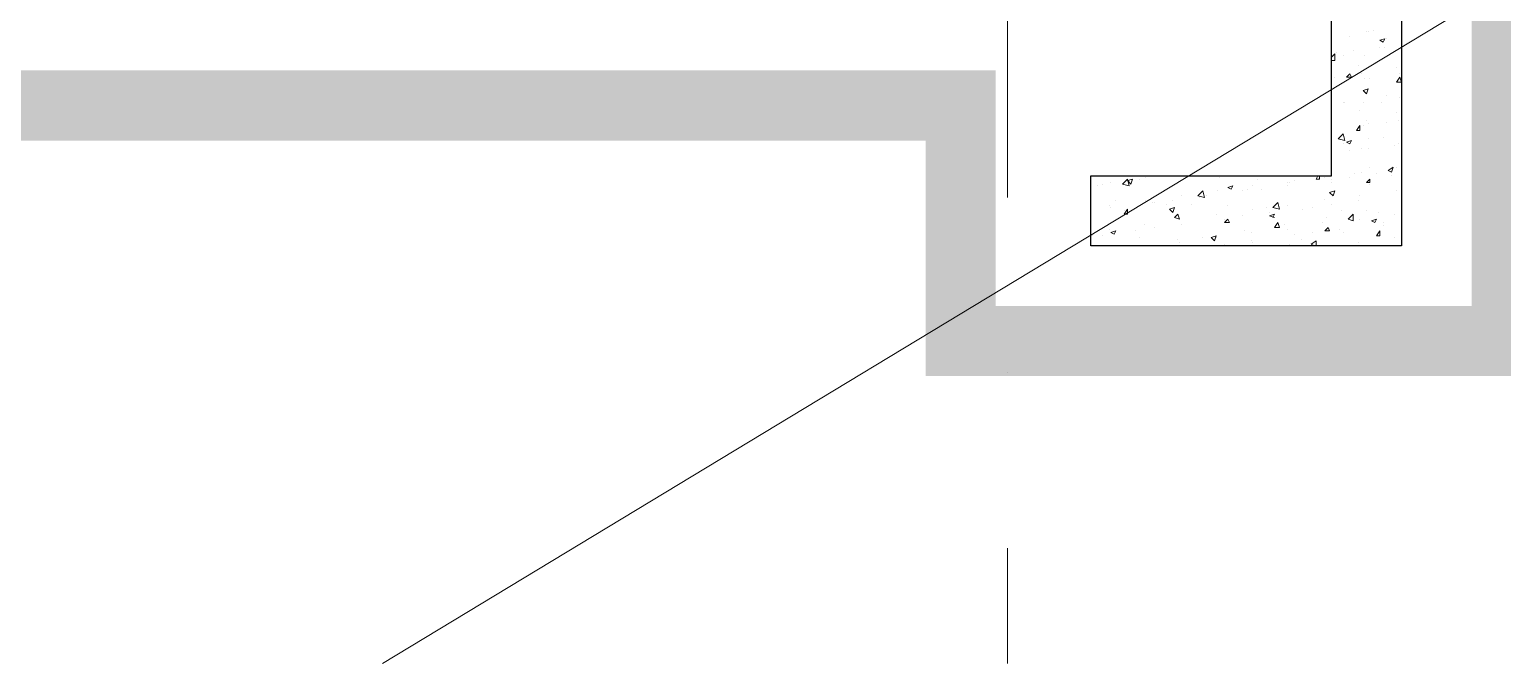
# Model space of a CAD drawing. Header units: millimetres. Extents: x 182 to 575, y -105 to 95.
# Drawn here: x 304.692 to 308.892, y 64.616 to 66.423 of the extents above; entities that cross this region are included whole.
import ezdxf

# ---------------------------------------------------------------- set-up
doc = ezdxf.new("R2010")
doc.units = ezdxf.units.MM
doc.header["$MEASUREMENT"] = 0
doc.layers.add('PDF_Geometry', color=7, linetype='Continuous')

msp = doc.modelspace()

# ---------------------------------------------------------------- linework, layer by layer
at = {"layer": 'PDF_Geometry', "color": 254, "lineweight": 13, "true_color": 0xdddddd, "const_width": 0.2}
msp.add_lwpolyline([(329.3707, 71.4443), (328.6897, 71.4443), (328.6897, 71.5443), (326.2278, 71.5443), (326.2278, 71.4443), (316.685, 70.892), (316.685, 68.5586), (308.904, 68.5586), (308.904, 66.2062), (308.904, 65.5348), (307.3469, 65.5348), (307.3469, 66.2062), (304.5516, 66.2062)], dxfattribs=at)
at = {"layer": 'PDF_Geometry', "lineweight": 13}
for points in [[(305.699, 64.6158), (314.0159, 69.6443), (314.004, 69.6443), (314.0159, 69.6443)], [(307.4802, 65.9443), (307.4802, 66.9443)], [(307.4802, 65.4443), (307.4802, 65.4443)], [(307.4802, 64.6158), (307.4802, 64.9443)]]:
    msp.add_lwpolyline(points, dxfattribs=at)
at = {"layer": 'PDF_Geometry', "lineweight": 25}
msp.add_lwpolyline([(308.404, 69.4062), (308.604, 69.4062), (308.604, 65.8062), (307.7183, 65.8062), (307.7183, 66.0062), (308.404, 66.0062), (308.404, 69.4062), (308.604, 69.4062)], dxfattribs=at)
at = {"layer": 'PDF_Geometry', "lineweight": 20}
for points in [[(308.504, 66.4158), (308.504, 66.4158)], [(308.5088, 66.4158), (308.5088, 66.4158)], [(308.5231, 66.4205), (308.5231, 66.4205)], [(308.4564, 66.4015), (308.4564, 66.4015)], [(308.4659, 66.3634), (308.4659, 66.3634)], [(308.5421, 66.3729), (308.5421, 66.3729)], [(308.5564, 66.3729), (308.5564, 66.3729)], [(308.5612, 66.3967), (308.5612, 66.3967)], [(308.604, 66.3634), (308.604, 66.3634)], [(308.404, 66.3443), (308.4135, 66.3539), (308.4135, 66.3348), (308.404, 66.3348)], [(308.4183, 66.3586), (308.4183, 66.3586)], [(308.4373, 66.3491), (308.4373, 66.3491)], [(308.4802, 66.3205), (308.4802, 66.3205)], [(308.4992, 66.3491), (308.4992, 66.3491)], [(308.4135, 66.2872), (308.4135, 66.2872)], [(308.4897, 66.2967), (308.4897, 66.2967)], [(308.4992, 66.2824), (308.4992, 66.2824)], [(308.5135, 66.2824), (308.5135, 66.2824)], [(308.5897, 66.3158), (308.5897, 66.3158)], [(308.5992, 66.2967), (308.5992, 66.2967)], [(308.5612, 66.2348), (308.5612, 66.2348)], [(308.4373, 66.2158), (308.4373, 66.2158)], [(308.4421, 66.2158), (308.4421, 66.2158)], [(308.4945, 66.2158), (308.4945, 66.2158)], [(308.5469, 66.2158), (308.5469, 66.2158)], [(308.5992, 66.2301), (308.5992, 66.2301)], [(308.485, 66.192), (308.485, 66.192)], [(308.504, 66.1634), (308.504, 66.1634)], [(308.5088, 66.1539), (308.5088, 66.1539)], [(308.5612, 66.1586), (308.5612, 66.1586)], [(308.5897, 66.1872), (308.5897, 66.1872)], [(308.5945, 66.1634), (308.5945, 66.1634)], [(308.4945, 66.1491), (308.4945, 66.1491)], [(308.5088, 66.111), (308.5088, 66.111)], [(308.5516, 66.1158), (308.5516, 66.1158)], [(308.4373, 66.0967), (308.4373, 66.0967)], [(308.4564, 66.0777), (308.4564, 66.0777)], [(308.4897, 66.0824), (308.4897, 66.0824)], [(308.5088, 66.0824), (308.5088, 66.0824)], [(308.585, 66.092), (308.585, 66.092)], [(308.5945, 66.0967), (308.5945, 66.0967)], [(308.5135, 66.0301), (308.5135, 66.0301)], [(308.5897, 66.0301), (308.5897, 66.0301)], [(307.7516, 65.9824), (307.7516, 65.9824)], [(307.7754, 65.9872), (307.7754, 65.9872)], [(307.8278, 65.992), (307.8278, 65.992)], [(307.8564, 65.9967), (307.8564, 65.9967)], [(307.8754, 66.0015), (307.8754, 66.0015)], [(307.9802, 66.0062), (307.9802, 66.0062)], [(308.085, 66.0015), (308.085, 66.0015)], [(308.1945, 65.9967), (308.1945, 65.9967)], [(308.2802, 65.9872), (308.2802, 65.9872)], [(308.285, 65.9872), (308.285, 65.9872)], [(308.2992, 65.992), (308.2992, 65.992)], [(308.3707, 66.0062), (308.3707, 65.9967), (308.3612, 65.9967), (308.3659, 66.0062)], [(308.385, 66.0015), (308.385, 66.0015)], [(308.3992, 66.0062), (308.3992, 66.0062)], [(308.404, 65.9967), (308.404, 65.9967)], [(308.404, 65.9872), (308.404, 65.9872)], [(308.4564, 66.0015), (308.4564, 66.0015)], [(308.4707, 66.011), (308.4707, 66.011)], [(308.4897, 66.0158), (308.4897, 66.0158)], [(308.5135, 65.9824), (308.5135, 65.9824)], [(308.5326, 66.011), (308.5326, 66.011)], [(308.5754, 66.0062), (308.5754, 66.0062)], [(307.7373, 65.9777), (307.7373, 65.9777)], [(307.9754, 65.9491), (307.9754, 65.9491)], [(308.0278, 65.9443), (308.0278, 65.9443)], [(308.0469, 65.9491), (308.0469, 65.9491)], [(308.0802, 65.9634), (308.0802, 65.9634)], [(308.1516, 65.9634), (308.1516, 65.9634)], [(308.1659, 65.9681), (308.1659, 65.9681)], [(308.1802, 65.9777), (308.1802, 65.9777)], [(308.204, 65.9681), (308.204, 65.9681)], [(308.2802, 65.9777), (308.2802, 65.9777)], [(308.485, 65.9491), (308.485, 65.9491)], [(308.5897, 65.9634), (308.5897, 65.9634)], [(308.604, 65.9491), (308.604, 65.9491)], [(307.7707, 65.9205), (307.7707, 65.9205)], [(307.7754, 65.9158), (307.7754, 65.9158)], [(307.7897, 65.9348), (307.7897, 65.9348)], [(307.8135, 65.9062), (307.8135, 65.9062)], [(307.8754, 65.9348), (307.8754, 65.9348)], [(307.8945, 65.9301), (307.8945, 65.9301)], [(307.8993, 65.9301), (307.8993, 65.9301)], [(307.9326, 65.9253), (307.9326, 65.9253)], [(307.9516, 65.9348), (307.9516, 65.9348)], [(308.004, 65.9253), (308.004, 65.9253)], [(308.1088, 65.9205), (308.1088, 65.9205)], [(308.1802, 65.911), (308.1802, 65.911)], [(308.2183, 65.9158), (308.2183, 65.9158)], [(308.2278, 65.9015), (308.2278, 65.9015)], [(308.2802, 65.9205), (308.2802, 65.9205)], [(308.3231, 65.911), (308.3231, 65.911)], [(308.3516, 65.9158), (308.3516, 65.9158)], [(308.385, 65.9396), (308.385, 65.9396)], [(308.404, 65.9253), (308.404, 65.9253)], [(308.4326, 65.9062), (308.4326, 65.9062)], [(308.4802, 65.9348), (308.4802, 65.9348)], [(308.504, 65.9062), (308.504, 65.9062)], [(308.5373, 65.9015), (308.5373, 65.9015)], [(307.8707, 65.8681), (307.8707, 65.8681)], [(307.8993, 65.8586), (307.8993, 65.8586)], [(307.9707, 65.8824), (307.9707, 65.8824)], [(307.9754, 65.8681), (307.9754, 65.8681)], [(308.0754, 65.8967), (308.0754, 65.8967)], [(308.0993, 65.8824), (308.0993, 65.8824)], [(308.1516, 65.892), (308.1516, 65.892)], [(308.2421, 65.8872), (308.2278, 65.892), (308.2421, 65.8967), (308.2373, 65.8872)], [(308.2707, 65.8681), (308.2707, 65.8681)], [(308.3802, 65.8729), (308.3802, 65.8729)], [(308.3897, 65.8872), (308.3897, 65.8872)], [(308.485, 65.8824), (308.485, 65.8824)], [(308.5516, 65.8729), (308.5516, 65.8729)], [(308.5516, 65.8634), (308.5516, 65.8634)], [(308.585, 65.8967), (308.585, 65.8967)], [(308.604, 65.8777), (308.604, 65.8777)], [(307.7231, 65.8348), (307.7231, 65.8348)], [(307.7516, 65.8348), (307.7516, 65.8348)], [(307.7707, 65.8539), (307.7707, 65.8539)], [(307.8469, 65.8491), (307.8469, 65.8491)], [(307.8564, 65.8301), (307.8564, 65.8301)], [(307.9659, 65.8253), (307.9659, 65.8253)], [(307.9707, 65.8158), (307.9707, 65.8158)], [(308.0373, 65.8301), (308.0373, 65.8301)], [(308.0707, 65.8205), (308.0707, 65.8205)], [(308.0754, 65.8301), (308.0754, 65.8301)], [(308.1564, 65.8491), (308.1564, 65.8491)], [(308.1754, 65.8443), (308.1754, 65.8443)], [(308.1754, 65.8205), (308.1754, 65.8205)], [(308.1802, 65.8158), (308.1802, 65.8158)], [(308.2802, 65.8539), (308.2802, 65.8539)], [(308.2992, 65.8396), (308.2992, 65.8396)], [(308.3183, 65.8253), (308.3183, 65.8253)], [(308.3564, 65.8062), (308.3469, 65.811), (308.3612, 65.8205), (308.3612, 65.8062)], [(308.3516, 65.8443), (308.3516, 65.8443)], [(308.4278, 65.8539), (308.4278, 65.8539)], [(308.4373, 65.8443), (308.4373, 65.8443)], [(308.4802, 65.8158), (308.4802, 65.8158)], [(308.585, 65.8301), (308.585, 65.8301)], [(307.9231, 65.8062), (307.9231, 65.8062)], [(308.0993, 65.811), (308.0993, 65.811)], [(308.285, 65.811), (308.285, 65.811)]]:
    msp.add_lwpolyline(points, dxfattribs=at)
for points in [[(308.5564, 66.3967), (308.5516, 66.3872), (308.5421, 66.392)], [(308.4564, 66.2967), (308.4612, 66.2872), (308.4469, 66.2872)], [(308.5992, 66.2872), (308.604, 66.2729), (308.5897, 66.2729)], [(308.5088, 66.2539), (308.504, 66.2396), (308.4945, 66.2491)], [(308.4421, 66.1062), (308.4231, 66.111), (308.4373, 66.1253)], [(308.485, 66.1491), (308.485, 66.1348), (308.4754, 66.1348)], [(308.4612, 66.1062), (308.4564, 66.0967), (308.4469, 66.1015)], [(308.5802, 66.0301), (308.5754, 66.0158), (308.5659, 66.0205)], [(307.8278, 65.9777), (307.8088, 65.9824), (307.8231, 65.9967)], [(307.8373, 65.9967), (307.8326, 65.9824), (307.8231, 65.992)], [(308.5135, 65.9967), (308.5135, 65.9872), (308.504, 65.9872)], [(308.0421, 65.9443), (308.0231, 65.9491), (308.0373, 65.9634)], [(308.1231, 65.9777), (308.1183, 65.9681), (308.1088, 65.9729)], [(308.4135, 65.9634), (308.4088, 65.9491), (308.3992, 65.9586)], [(307.8231, 65.911), (307.8231, 65.8967), (307.8135, 65.8967)], [(307.9564, 65.9158), (307.9516, 65.9015), (307.9421, 65.911)], [(308.2564, 65.911), (308.2373, 65.9158), (308.2516, 65.9301)], [(307.9659, 65.8967), (307.9707, 65.8824), (307.9564, 65.8872)], [(308.1088, 65.8824), (308.1135, 65.8729), (308.0993, 65.8729)], [(308.2516, 65.8729), (308.2564, 65.8586), (308.2421, 65.8586)], [(308.3945, 65.8586), (308.3992, 65.8491), (308.385, 65.8491)], [(308.4659, 65.8777), (308.4516, 65.8824), (308.4659, 65.8967)], [(308.5326, 65.8824), (308.5278, 65.8729), (308.5183, 65.8777)], [(307.7897, 65.8491), (307.785, 65.8396), (307.7754, 65.8443)], [(308.0754, 65.8348), (308.0707, 65.8205), (308.0612, 65.8301)], [(308.5421, 65.8491), (308.5421, 65.8348), (308.5326, 65.8348)]]:
    msp.add_lwpolyline(points, close=True, dxfattribs=at)

doc.saveas('drawing.dxf')
